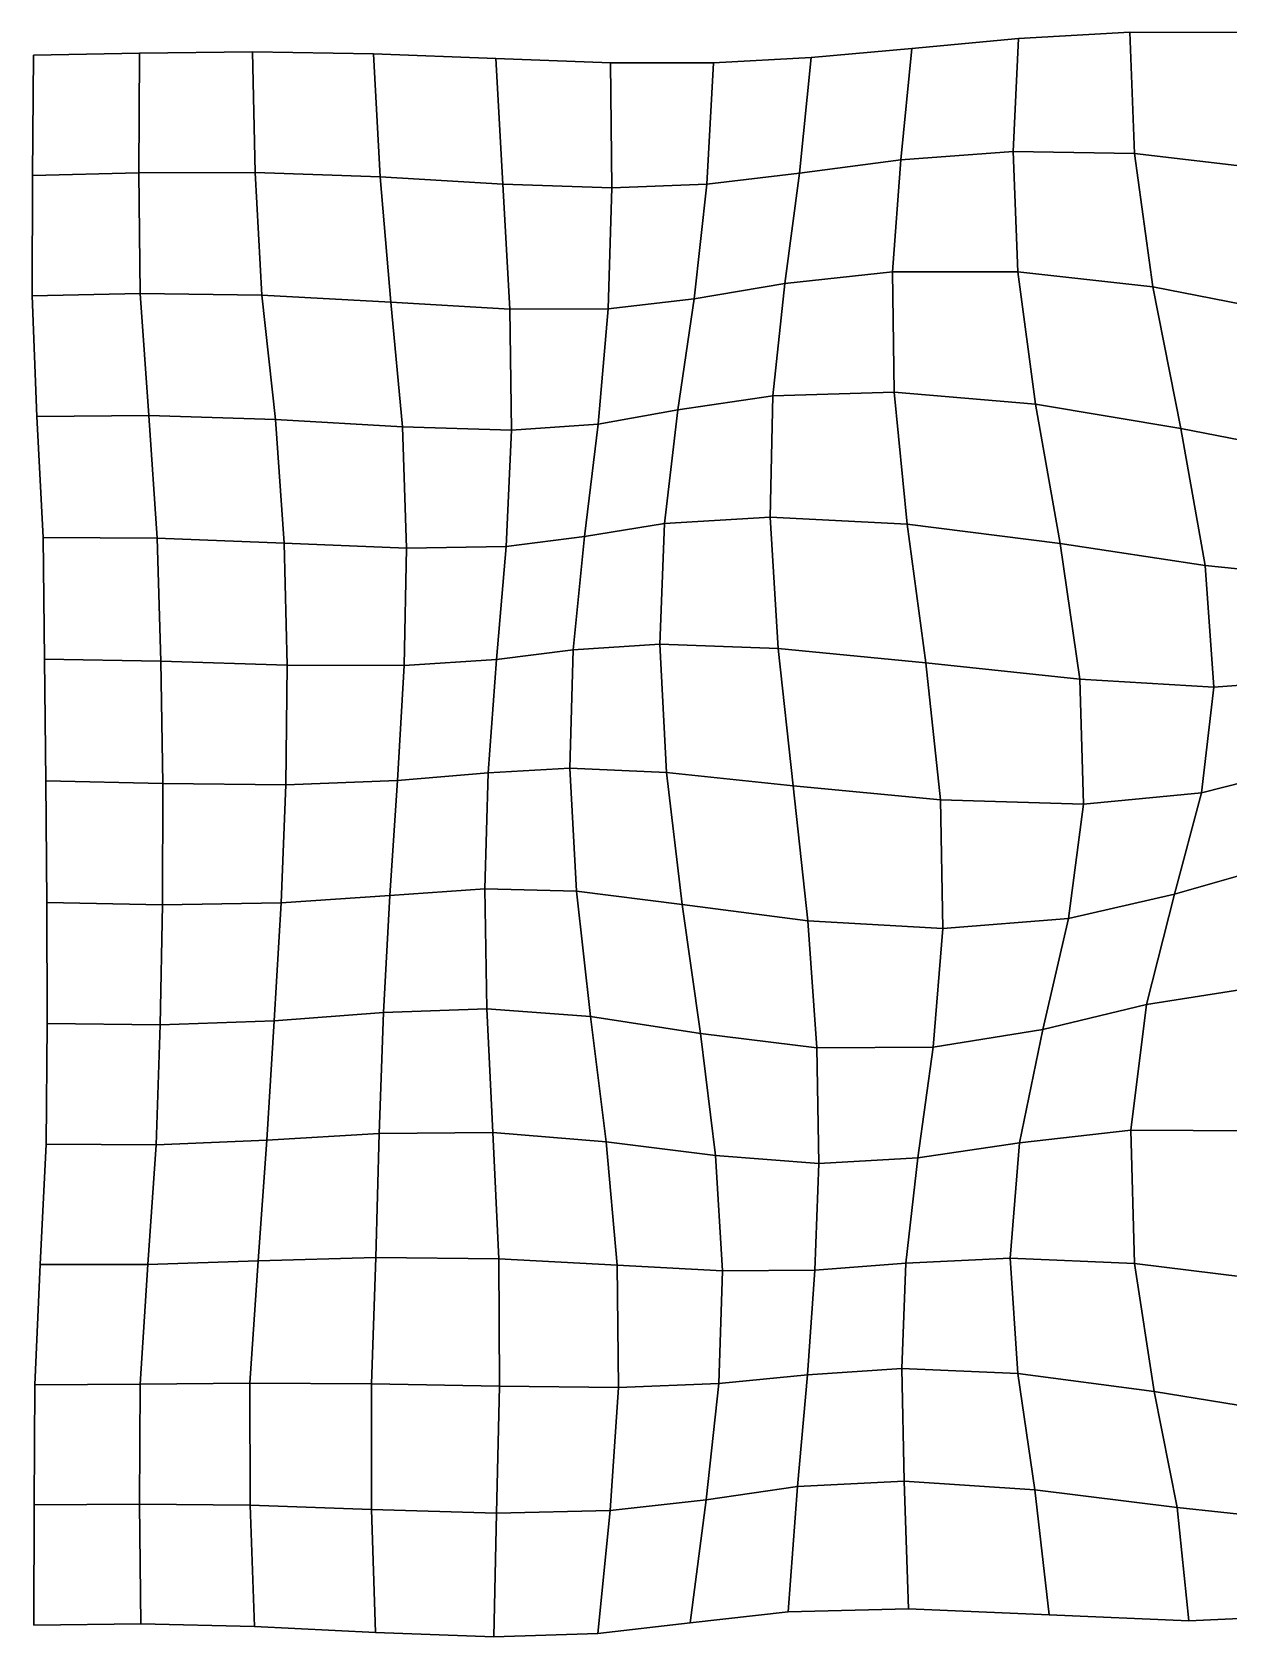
# Model space of a CAD drawing. Extents: x -161 to 226, y -128 to 123.
# Drawn here: x -160.8 to 25.9, y -127.7 to 122.5 of the extents above; entities that cross this region are included whole.
import ezdxf

# ---------------------------------------------------------------- set-up
doc = ezdxf.new("R2010")
doc.units = 0

msp = doc.modelspace()

# ---------------------------------------------------------------- linework, layer by layer
for points in [[(-25.314308, 102.573715, -0.965737), (-7.758467, 103.870285, -0.30735), (-6.947734, 121.483505, -0.697937), (-23.601206, 119.964668, -1.407061)], [(-25.314308, 102.573715, -0.965737), (-23.601206, 119.964668, -1.407061), (-6.947734, 121.483505, -0.697937), (-7.758467, 103.870285, -0.30735)], [(-7.758467, 103.870285, -0.30735), (11.129912, 103.556992, 0.113869), (10.43576, 122.500076, -0.056439), (-6.947734, 121.483505, -0.697937)], [(-7.758467, 103.870285, -0.30735), (-6.947734, 121.483505, -0.697937), (10.43576, 122.500076, -0.056439), (11.129912, 103.556992, 0.113869)], [(11.129912, 103.556992, 0.113869), (30.659983, 101.298538, 0.054351), (28.226265, 122.436394, 0.165864), (10.43576, 122.500076, -0.056439)], [(11.129912, 103.556992, 0.113869), (10.43576, 122.500076, -0.056439), (28.226265, 122.436394, 0.165864), (30.659983, 101.298538, 0.054351)], [(-160.685287, 100.135277, -1.300111), (-144.10495, 100.565514, -1.359563), (-143.998688, 119.204559, -1.307407), (-160.5336, 118.880806, -1.292686)], [(-160.685287, 100.135277, -1.300111), (-160.5336, 118.880806, -1.292686), (-143.998688, 119.204559, -1.307407), (-144.10495, 100.565514, -1.359563)], [(-144.10495, 100.565514, -1.359563), (-125.973305, 100.631165, -1.431514), (-126.408752, 119.43705, -1.346728), (-143.998688, 119.204559, -1.307407)], [(-144.10495, 100.565514, -1.359563), (-143.998688, 119.204559, -1.307407), (-126.408752, 119.43705, -1.346728), (-125.973305, 100.631165, -1.431514)], [(-125.973305, 100.631165, -1.431514), (-106.500771, 99.91497, -1.431885), (-107.543472, 119.130066, -1.365927), (-126.408752, 119.43705, -1.346728)], [(-125.973305, 100.631165, -1.431514), (-126.408752, 119.43705, -1.346728), (-107.543472, 119.130066, -1.365927), (-106.500771, 99.91497, -1.431885)], [(-106.500771, 99.91497, -1.431885), (-87.369904, 98.804634, -1.432757), (-88.458672, 118.36512, -1.431577), (-107.543472, 119.130066, -1.365927)], [(-106.500771, 99.91497, -1.431885), (-107.543472, 119.130066, -1.365927), (-88.458672, 118.36512, -1.431577), (-87.369904, 98.804634, -1.432757)], [(-87.369904, 98.804634, -1.432757), (-70.367226, 98.206787, -1.525152), (-70.553848, 117.69706, -1.618119), (-88.458672, 118.36512, -1.431577)], [(-87.369904, 98.804634, -1.432757), (-88.458672, 118.36512, -1.431577), (-70.553848, 117.69706, -1.618119), (-70.367226, 98.206787, -1.525152)], [(-70.367226, 98.206787, -1.525152), (-55.538879, 98.805367, -1.617018), (-54.511444, 117.692162, -1.831793), (-70.553848, 117.69706, -1.618119)], [(-70.367226, 98.206787, -1.525152), (-70.553848, 117.69706, -1.618119), (-54.511444, 117.692162, -1.831793), (-55.538879, 98.805367, -1.617018)], [(-55.538879, 98.805367, -1.617018), (-41.078831, 100.526932, -1.469342), (-39.298149, 118.532135, -1.821367), (-54.511444, 117.692162, -1.831793)], [(-55.538879, 98.805367, -1.617018), (-54.511444, 117.692162, -1.831793), (-39.298149, 118.532135, -1.821367), (-41.078831, 100.526932, -1.469342)], [(-41.078831, 100.526932, -1.469342), (-25.314308, 102.573715, -0.965737), (-23.601206, 119.964668, -1.407061), (-39.298149, 118.532135, -1.821367)], [(-41.078831, 100.526932, -1.469342), (-39.298149, 118.532135, -1.821367), (-23.601206, 119.964668, -1.407061), (-25.314308, 102.573715, -0.965737)], [(-26.585615, 85.14563, -0.878478), (-7.023752, 85.111259, -0.455346), (-7.758467, 103.870285, -0.30735), (-25.314308, 102.573715, -0.965737)], [(-26.585615, 85.14563, -0.878478), (-25.314308, 102.573715, -0.965737), (-7.758467, 103.870285, -0.30735), (-7.023752, 85.111259, -0.455346)], [(-7.023752, 85.111259, -0.455346), (14.009765, 82.76268, -0.288332), (11.129912, 103.556992, 0.113869), (-7.758467, 103.870285, -0.30735)], [(-7.023752, 85.111259, -0.455346), (-7.758467, 103.870285, -0.30735), (11.129912, 103.556992, 0.113869), (14.009765, 82.76268, -0.288332)], [(14.009765, 82.76268, -0.288332), (34.987026, 78.70369, -0.479485), (30.659983, 101.298538, 0.054351), (11.129912, 103.556992, 0.113869)], [(14.009765, 82.76268, -0.288332), (11.129912, 103.556992, 0.113869), (30.659983, 101.298538, 0.054351), (34.987026, 78.70369, -0.479485)], [(-160.764954, 81.383881, -1.314995), (-143.920486, 81.76619, -1.429406), (-144.10495, 100.565514, -1.359563), (-160.685287, 100.135277, -1.300111)], [(-160.764954, 81.383881, -1.314995), (-160.685287, 100.135277, -1.300111), (-144.10495, 100.565514, -1.359563), (-143.920486, 81.76619, -1.429406)], [(-143.920486, 81.76619, -1.429406), (-124.942017, 81.478516, -1.517658), (-125.973305, 100.631165, -1.431514), (-144.10495, 100.565514, -1.359563)], [(-143.920486, 81.76619, -1.429406), (-144.10495, 100.565514, -1.359563), (-125.973305, 100.631165, -1.431514), (-124.942017, 81.478516, -1.517658)], [(-124.942017, 81.478516, -1.517658), (-104.803314, 80.387245, -1.445769), (-106.500771, 99.91497, -1.431885), (-125.973305, 100.631165, -1.431514)], [(-124.942017, 81.478516, -1.517658), (-125.973305, 100.631165, -1.431514), (-106.500771, 99.91497, -1.431885), (-104.803314, 80.387245, -1.445769)], [(-57.532299, 80.901237, -1.335595), (-43.396328, 83.311447, -1.234838), (-41.078831, 100.526932, -1.469342), (-55.538879, 98.805367, -1.617018)], [(-57.532299, 80.901237, -1.335595), (-55.538879, 98.805367, -1.617018), (-41.078831, 100.526932, -1.469342), (-43.396328, 83.311447, -1.234838)], [(-43.396328, 83.311447, -1.234838), (-26.585615, 85.14563, -0.878478), (-25.314308, 102.573715, -0.965737), (-41.078831, 100.526932, -1.469342)], [(-43.396328, 83.311447, -1.234838), (-41.078831, 100.526932, -1.469342), (-25.314308, 102.573715, -0.965737), (-26.585615, 85.14563, -0.878478)], [(-104.803314, 80.387245, -1.445769), (-86.259109, 79.305878, -1.315318), (-87.369904, 98.804634, -1.432757), (-106.500771, 99.91497, -1.431885)], [(-104.803314, 80.387245, -1.445769), (-106.500771, 99.91497, -1.431885), (-87.369904, 98.804634, -1.432757), (-86.259109, 79.305878, -1.315318)], [(-86.259109, 79.305878, -1.315318), (-70.918442, 79.335541, -1.290284), (-70.367226, 98.206787, -1.525152), (-87.369904, 98.804634, -1.432757)], [(-86.259109, 79.305878, -1.315318), (-87.369904, 98.804634, -1.432757), (-70.367226, 98.206787, -1.525152), (-70.918442, 79.335541, -1.290284)], [(-70.918442, 79.335541, -1.290284), (-57.532299, 80.901237, -1.335595), (-55.538879, 98.805367, -1.617018), (-70.367226, 98.206787, -1.525152)], [(-70.918442, 79.335541, -1.290284), (-70.367226, 98.206787, -1.525152), (-55.538879, 98.805367, -1.617018), (-57.532299, 80.901237, -1.335595)], [(-45.26387, 65.790459, -1.268538), (-26.33997, 66.362785, -1.250539), (-26.585615, 85.14563, -0.878478), (-43.396328, 83.311447, -1.234838)], [(-45.26387, 65.790459, -1.268538), (-43.396328, 83.311447, -1.234838), (-26.585615, 85.14563, -0.878478), (-26.33997, 66.362785, -1.250539)], [(-26.33997, 66.362785, -1.250539), (-4.27744, 64.488831, -1.086093), (-7.023752, 85.111259, -0.455346), (-26.585615, 85.14563, -0.878478)], [(-26.33997, 66.362785, -1.250539), (-26.585615, 85.14563, -0.878478), (-7.023752, 85.111259, -0.455346), (-4.27744, 64.488831, -1.086093)], [(-4.27744, 64.488831, -1.086093), (18.355474, 60.710381, -0.965712), (14.009765, 82.76268, -0.288332), (-7.023752, 85.111259, -0.455346)], [(-4.27744, 64.488831, -1.086093), (-7.023752, 85.111259, -0.455346), (14.009765, 82.76268, -0.288332), (18.355474, 60.710381, -0.965712)], [(-60.068005, 63.585121, -1.09989), (-45.26387, 65.790459, -1.268538), (-43.396328, 83.311447, -1.234838), (-57.532299, 80.901237, -1.335595)], [(-60.068005, 63.585121, -1.09989), (-57.532299, 80.901237, -1.335595), (-43.396328, 83.311447, -1.234838), (-45.26387, 65.790459, -1.268538)], [(18.355474, 60.710381, -0.965712), (39.210003, 56.651306, -0.910897), (34.987026, 78.70369, -0.479485), (14.009765, 82.76268, -0.288332)], [(18.355474, 60.710381, -0.965712), (14.009765, 82.76268, -0.288332), (34.987026, 78.70369, -0.479485), (39.210003, 56.651306, -0.910897)], [(-160.014221, 62.573402, -1.336362), (-142.543167, 62.745701, -1.511715), (-143.920486, 81.76619, -1.429406), (-160.764954, 81.383881, -1.314995)], [(-160.014221, 62.573402, -1.336362), (-160.764954, 81.383881, -1.314995), (-143.920486, 81.76619, -1.429406), (-142.543167, 62.745701, -1.511715)], [(-142.543167, 62.745701, -1.511715), (-122.820435, 62.110718, -1.593989), (-124.942017, 81.478516, -1.517658), (-143.920486, 81.76619, -1.429406)], [(-142.543167, 62.745701, -1.511715), (-143.920486, 81.76619, -1.429406), (-124.942017, 81.478516, -1.517658), (-122.820435, 62.110718, -1.593989)], [(-122.820435, 62.110718, -1.593989), (-102.981857, 60.974331, -1.394542), (-104.803314, 80.387245, -1.445769), (-124.942017, 81.478516, -1.517658)], [(-122.820435, 62.110718, -1.593989), (-124.942017, 81.478516, -1.517658), (-104.803314, 80.387245, -1.445769), (-102.981857, 60.974331, -1.394542)], [(-102.981857, 60.974331, -1.394542), (-85.983345, 60.422752, -1.082769), (-86.259109, 79.305878, -1.315318), (-104.803314, 80.387245, -1.445769)], [(-102.981857, 60.974331, -1.394542), (-104.803314, 80.387245, -1.445769), (-86.259109, 79.305878, -1.315318), (-85.983345, 60.422752, -1.082769)], [(-72.488869, 61.355484, -0.962697), (-60.068005, 63.585121, -1.09989), (-57.532299, 80.901237, -1.335595), (-70.918442, 79.335541, -1.290284)], [(-72.488869, 61.355484, -0.962697), (-70.918442, 79.335541, -1.290284), (-57.532299, 80.901237, -1.335595), (-60.068005, 63.585121, -1.09989)], [(-85.983345, 60.422752, -1.082769), (-72.488869, 61.355484, -0.962697), (-70.918442, 79.335541, -1.290284), (-86.259109, 79.305878, -1.315318)], [(-85.983345, 60.422752, -1.082769), (-86.259109, 79.305878, -1.315318), (-70.918442, 79.335541, -1.290284), (-72.488869, 61.355484, -0.962697)], [(-62.162651, 45.901218, -0.960128), (-45.689964, 46.895443, -1.591203), (-45.26387, 65.790459, -1.268538), (-60.068005, 63.585121, -1.09989)], [(-62.162651, 45.901218, -0.960128), (-60.068005, 63.585121, -1.09989), (-45.26387, 65.790459, -1.268538), (-45.689964, 46.895443, -1.591203)], [(-45.689964, 46.895443, -1.591203), (-24.301249, 45.786774, -2.024456), (-26.33997, 66.362785, -1.250539), (-45.26387, 65.790459, -1.268538)], [(-45.689964, 46.895443, -1.591203), (-45.26387, 65.790459, -1.268538), (-26.33997, 66.362785, -1.250539), (-24.301249, 45.786774, -2.024456)], [(-24.301249, 45.786774, -2.024456), (-0.433911, 42.778049, -2.025426), (-4.27744, 64.488831, -1.086093), (-26.33997, 66.362785, -1.250539)], [(-24.301249, 45.786774, -2.024456), (-26.33997, 66.362785, -1.250539), (-4.27744, 64.488831, -1.086093), (-0.433911, 42.778049, -2.025426)], [(-159.057281, 43.683701, -1.361319), (-141.256226, 43.575363, -1.600466), (-142.543167, 62.745701, -1.511715), (-160.014221, 62.573402, -1.336362)], [(-159.057281, 43.683701, -1.361319), (-160.014221, 62.573402, -1.336362), (-142.543167, 62.745701, -1.511715), (-141.256226, 43.575363, -1.600466)], [(-141.256226, 43.575363, -1.600466), (-121.455109, 42.806702, -1.658244), (-122.820435, 62.110718, -1.593989), (-142.543167, 62.745701, -1.511715)], [(-141.256226, 43.575363, -1.600466), (-142.543167, 62.745701, -1.511715), (-122.820435, 62.110718, -1.593989), (-121.455109, 42.806702, -1.658244)], [(-74.631401, 43.875168, -0.588072), (-62.162651, 45.901218, -0.960128), (-60.068005, 63.585121, -1.09989), (-72.488869, 61.355484, -0.962697)], [(-74.631401, 43.875168, -0.588072), (-72.488869, 61.355484, -0.962697), (-60.068005, 63.585121, -1.09989), (-62.162651, 45.901218, -0.960128)], [(-0.433911, 42.778049, -2.025426), (22.186365, 39.344353, -1.630153), (18.355474, 60.710381, -0.965712), (-4.27744, 64.488831, -1.086093)], [(-0.433911, 42.778049, -2.025426), (-4.27744, 64.488831, -1.086093), (18.355474, 60.710381, -0.965712), (22.186365, 39.344353, -1.630153)], [(-121.455109, 42.806702, -1.658244), (-102.374039, 42.058701, -1.288394), (-102.981857, 60.974331, -1.394542), (-122.820435, 62.110718, -1.593989)], [(-121.455109, 42.806702, -1.658244), (-122.820435, 62.110718, -1.593989), (-102.981857, 60.974331, -1.394542), (-102.374039, 42.058701, -1.288394)], [(-102.374039, 42.058701, -1.288394), (-86.86042, 42.313812, -0.763365), (-85.983345, 60.422752, -1.082769), (-102.981857, 60.974331, -1.394542)], [(-102.374039, 42.058701, -1.288394), (-102.981857, 60.974331, -1.394542), (-85.983345, 60.422752, -1.082769), (-86.86042, 42.313812, -0.763365)], [(-86.86042, 42.313812, -0.763365), (-74.631401, 43.875168, -0.588072), (-72.488869, 61.355484, -0.962697), (-85.983345, 60.422752, -1.082769)], [(-86.86042, 42.313812, -0.763365), (-85.983345, 60.422752, -1.082769), (-72.488869, 61.355484, -0.962697), (-74.631401, 43.875168, -0.588072)], [(22.186365, 39.344353, -1.630153), (41.04895, 37.395824, -0.902263), (39.210003, 56.651306, -0.910897), (18.355474, 60.710381, -0.965712)], [(22.186365, 39.344353, -1.630153), (18.355474, 60.710381, -0.965712), (39.210003, 56.651306, -0.910897), (41.04895, 37.395824, -0.902263)], [(-76.387703, 26.183409, -0.183356), (-62.863041, 27.078632, -0.87423), (-62.162651, 45.901218, -0.960128), (-74.631401, 43.875168, -0.588072)], [(-76.387703, 26.183409, -0.183356), (-74.631401, 43.875168, -0.588072), (-62.162651, 45.901218, -0.960128), (-62.863041, 27.078632, -0.87423)], [(-62.863041, 27.078632, -0.87423), (-44.419422, 26.393545, -2.095214), (-45.689964, 46.895443, -1.591203), (-62.162651, 45.901218, -0.960128)], [(-62.863041, 27.078632, -0.87423), (-62.162651, 45.901218, -0.960128), (-45.689964, 46.895443, -1.591203), (-44.419422, 26.393545, -2.095214)], [(-44.419422, 26.393545, -2.095214), (-21.378668, 24.172173, -3.057237), (-24.301249, 45.786774, -2.024456), (-45.689964, 46.895443, -1.591203)], [(-44.419422, 26.393545, -2.095214), (-45.689964, 46.895443, -1.591203), (-24.301249, 45.786774, -2.024456), (-21.378668, 24.172173, -3.057237)], [(-21.378668, 24.172173, -3.057237), (2.618308, 21.614292, -3.15652), (-0.433911, 42.778049, -2.025426), (-24.301249, 45.786774, -2.024456)], [(-21.378668, 24.172173, -3.057237), (-24.301249, 45.786774, -2.024456), (-0.433911, 42.778049, -2.025426), (2.618308, 21.614292, -3.15652)], [(-158.809418, 24.733206, -1.386289), (-140.680389, 24.397644, -1.691222), (-141.256226, 43.575363, -1.600466), (-159.057281, 43.683701, -1.361319)], [(-158.809418, 24.733206, -1.386289), (-159.057281, 43.683701, -1.361319), (-141.256226, 43.575363, -1.600466), (-140.680389, 24.397644, -1.691222)], [(-140.680389, 24.397644, -1.691222), (-120.984909, 23.802032, -1.721216), (-121.455109, 42.806702, -1.658244), (-141.256226, 43.575363, -1.600466)], [(-140.680389, 24.397644, -1.691222), (-141.256226, 43.575363, -1.600466), (-121.455109, 42.806702, -1.658244), (-120.984909, 23.802032, -1.721216)], [(-120.984909, 23.802032, -1.721216), (-102.762924, 23.740608, -1.161675), (-102.374039, 42.058701, -1.288394), (-121.455109, 42.806702, -1.658244)], [(-120.984909, 23.802032, -1.721216), (-121.455109, 42.806702, -1.658244), (-102.374039, 42.058701, -1.288394), (-102.762924, 23.740608, -1.161675)], [(-88.322998, 24.685038, -0.400104), (-76.387703, 26.183409, -0.183356), (-74.631401, 43.875168, -0.588072), (-86.86042, 42.313812, -0.763365)], [(-88.322998, 24.685038, -0.400104), (-86.86042, 42.313812, -0.763365), (-74.631401, 43.875168, -0.588072), (-76.387703, 26.183409, -0.183356)], [(2.618308, 21.614292, -3.15652), (23.507675, 20.385052, -2.266618), (22.186365, 39.344353, -1.630153), (-0.433911, 42.778049, -2.025426)], [(2.618308, 21.614292, -3.15652), (-0.433911, 42.778049, -2.025426), (22.186365, 39.344353, -1.630153), (23.507675, 20.385052, -2.266618)], [(-102.762924, 23.740608, -1.161675), (-88.322998, 24.685038, -0.400104), (-86.86042, 42.313812, -0.763365), (-102.374039, 42.058701, -1.288394)], [(-102.762924, 23.740608, -1.161675), (-102.374039, 42.058701, -1.288394), (-86.86042, 42.313812, -0.763365), (-88.322998, 24.685038, -0.400104)], [(23.507675, 20.385052, -2.266618), (39.566292, 21.567484, -0.594221), (41.04895, 37.395824, -0.902263), (22.186365, 39.344353, -1.630153)], [(23.507675, 20.385052, -2.266618), (22.186365, 39.344353, -1.630153), (41.04895, 37.395824, -0.902263), (39.566292, 21.567484, -0.594221)], [(-89.625664, 7.02825, -0.050041), (-76.905396, 7.759753, 0.261573), (-76.387703, 26.183409, -0.183356), (-88.322998, 24.685038, -0.400104)], [(-89.625664, 7.02825, -0.050041), (-88.322998, 24.685038, -0.400104), (-76.387703, 26.183409, -0.183356), (-76.905396, 7.759753, 0.261573)], [(-76.905396, 7.759753, 0.261573), (-61.813553, 7.060116, -0.712791), (-62.863041, 27.078632, -0.87423), (-76.387703, 26.183409, -0.183356)], [(-76.905396, 7.759753, 0.261573), (-76.387703, 26.183409, -0.183356), (-62.863041, 27.078632, -0.87423), (-61.813553, 7.060116, -0.712791)], [(-61.813553, 7.060116, -0.712791), (-42.091721, 5.00461, -2.555906), (-44.419422, 26.393545, -2.095214), (-62.863041, 27.078632, -0.87423)], [(-61.813553, 7.060116, -0.712791), (-62.863041, 27.078632, -0.87423), (-44.419422, 26.393545, -2.095214), (-42.091721, 5.00461, -2.555906)], [(-42.091721, 5.00461, -2.555906), (-19.126987, 2.828479, -4.148219), (-21.378668, 24.172173, -3.057237), (-44.419422, 26.393545, -2.095214)], [(-42.091721, 5.00461, -2.555906), (-44.419422, 26.393545, -2.095214), (-21.378668, 24.172173, -3.057237), (-19.126987, 2.828479, -4.148219)], [(-158.630295, 5.764753, -1.40601), (-140.38414, 5.339176, -1.778888), (-140.680389, 24.397644, -1.691222), (-158.809418, 24.733206, -1.386289)], [(-158.630295, 5.764753, -1.40601), (-158.809418, 24.733206, -1.386289), (-140.680389, 24.397644, -1.691222), (-140.38414, 5.339176, -1.778888)], [(-140.38414, 5.339176, -1.778888), (-121.174538, 5.158819, -1.803237), (-120.984909, 23.802032, -1.721216), (-140.680389, 24.397644, -1.691222)], [(-140.38414, 5.339176, -1.778888), (-140.680389, 24.397644, -1.691222), (-120.984909, 23.802032, -1.721216), (-121.174538, 5.158819, -1.803237)], [(-121.174538, 5.158819, -1.803237), (-103.762924, 5.811033, -1.070001), (-102.762924, 23.740608, -1.161675), (-120.984909, 23.802032, -1.721216)], [(-121.174538, 5.158819, -1.803237), (-120.984909, 23.802032, -1.721216), (-102.762924, 23.740608, -1.161675), (-103.762924, 5.811033, -1.070001)], [(-103.762924, 5.811033, -1.070001), (-89.625664, 7.02825, -0.050041), (-88.322998, 24.685038, -0.400104), (-102.762924, 23.740608, -1.161675)], [(-103.762924, 5.811033, -1.070001), (-102.762924, 23.740608, -1.161675), (-88.322998, 24.685038, -0.400104), (-89.625664, 7.02825, -0.050041)], [(-19.126987, 2.828479, -4.148219), (3.185679, 2.152212, -4.469857), (2.618308, 21.614292, -3.15652), (-21.378668, 24.172173, -3.057237)], [(-19.126987, 2.828479, -4.148219), (-21.378668, 24.172173, -3.057237), (2.618308, 21.614292, -3.15652), (3.185679, 2.152212, -4.469857)], [(3.185679, 2.152212, -4.469857), (21.58445, 3.870263, -3.182042), (23.507675, 20.385052, -2.266618), (2.618308, 21.614292, -3.15652)], [(3.185679, 2.152212, -4.469857), (2.618308, 21.614292, -3.15652), (23.507675, 20.385052, -2.266618), (21.58445, 3.870263, -3.182042)], [(21.58445, 3.870263, -3.182042), (35.741158, 7.490317, -0.623869), (39.566292, 21.567484, -0.594221), (23.507675, 20.385052, -2.266618)], [(21.58445, 3.870263, -3.182042), (23.507675, 20.385052, -2.266618), (39.566292, 21.567484, -0.594221), (35.741158, 7.490317, -0.623869)], [(-90.189743, -11.075672, 0.206636), (-75.885094, -11.428856, 0.749489), (-76.905396, 7.759753, 0.261573), (-89.625664, 7.02825, -0.050041)], [(-90.189743, -11.075672, 0.206636), (-89.625664, 7.02825, -0.050041), (-76.905396, 7.759753, 0.261573), (-75.885094, -11.428856, 0.749489)], [(-75.885094, -11.428856, 0.749489), (-59.412807, -13.493401, -0.309964), (-61.813553, 7.060116, -0.712791), (-76.905396, 7.759753, 0.261573)], [(-75.885094, -11.428856, 0.749489), (-76.905396, 7.759753, 0.261573), (-61.813553, 7.060116, -0.712791), (-59.412807, -13.493401, -0.309964)], [(-158.489044, -13.177382, -1.413756), (-140.430267, -13.549187, -1.855365), (-140.38414, 5.339176, -1.778888), (-158.630295, 5.764753, -1.40601)], [(-158.489044, -13.177382, -1.413756), (-158.630295, 5.764753, -1.40601), (-140.38414, 5.339176, -1.778888), (-140.430267, -13.549187, -1.855365)], [(-140.430267, -13.549187, -1.855365), (-121.934387, -13.248378, -1.927119), (-121.174538, 5.158819, -1.803237), (-140.38414, 5.339176, -1.778888)], [(-140.430267, -13.549187, -1.855365), (-140.38414, 5.339176, -1.778888), (-121.174538, 5.158819, -1.803237), (-121.934387, -13.248378, -1.927119)], [(-121.934387, -13.248378, -1.927119), (-104.964111, -12.108156, -1.08443), (-103.762924, 5.811033, -1.070001), (-121.174538, 5.158819, -1.803237)], [(-121.934387, -13.248378, -1.927119), (-121.174538, 5.158819, -1.803237), (-103.762924, 5.811033, -1.070001), (-104.964111, -12.108156, -1.08443)], [(-104.964111, -12.108156, -1.08443), (-90.189743, -11.075672, 0.206636), (-89.625664, 7.02825, -0.050041), (-103.762924, 5.811033, -1.070001)], [(-104.964111, -12.108156, -1.08443), (-103.762924, 5.811033, -1.070001), (-89.625664, 7.02825, -0.050041), (-90.189743, -11.075672, 0.206636)], [(-59.412807, -13.493401, -0.309964), (-39.791126, -16.085342, -2.662113), (-42.091721, 5.00461, -2.555906), (-61.813553, 7.060116, -0.712791)], [(-59.412807, -13.493401, -0.309964), (-61.813553, 7.060116, -0.712791), (-42.091721, 5.00461, -2.555906), (-39.791126, -16.085342, -2.662113)], [(-39.791126, -16.085342, -2.662113), (-18.727657, -17.248865, -4.992266), (-19.126987, 2.828479, -4.148219), (-42.091721, 5.00461, -2.555906)], [(-39.791126, -16.085342, -2.662113), (-42.091721, 5.00461, -2.555906), (-19.126987, 2.828479, -4.148219), (-18.727657, -17.248865, -4.992266)], [(17.394295, -11.909961, -4.723533), (31.746834, -7.77581, -1.793974), (35.741158, 7.490317, -0.623869), (21.58445, 3.870263, -3.182042)], [(17.394295, -11.909961, -4.723533), (21.58445, 3.870263, -3.182042), (35.741158, 7.490317, -0.623869), (31.746834, -7.77581, -1.793974)], [(-18.727657, -17.248865, -4.992266), (0.869033, -15.713863, -5.894454), (3.185679, 2.152212, -4.469857), (-19.126987, 2.828479, -4.148219)], [(-18.727657, -17.248865, -4.992266), (-19.126987, 2.828479, -4.148219), (3.185679, 2.152212, -4.469857), (0.869033, -15.713863, -5.894454)], [(0.869033, -15.713863, -5.894454), (17.394295, -11.909961, -4.723533), (21.58445, 3.870263, -3.182042), (3.185679, 2.152212, -4.469857)], [(0.869033, -15.713863, -5.894454), (3.185679, 2.152212, -4.469857), (21.58445, 3.870263, -3.182042), (17.394295, -11.909961, -4.723533)], [(13.030821, -29.122341, -6.828859), (29.570225, -26.52841, -4.453536), (31.746834, -7.77581, -1.793974), (17.394295, -11.909961, -4.723533)], [(13.030821, -29.122341, -6.828859), (17.394295, -11.909961, -4.723533), (31.746834, -7.77581, -1.793974), (29.570225, -26.52841, -4.453536)], [(-123.021523, -31.645849, -2.102974), (-105.985985, -30.375835, -1.273973), (-104.964111, -12.108156, -1.08443), (-121.934387, -13.248378, -1.927119)], [(-123.021523, -31.645849, -2.102974), (-121.934387, -13.248378, -1.927119), (-104.964111, -12.108156, -1.08443), (-105.985985, -30.375835, -1.273973)], [(-105.985985, -30.375835, -1.273973), (-89.845184, -29.794094, 0.259973), (-90.189743, -11.075672, 0.206636), (-104.964111, -12.108156, -1.08443)], [(-105.985985, -30.375835, -1.273973), (-104.964111, -12.108156, -1.08443), (-90.189743, -11.075672, 0.206636), (-89.845184, -29.794094, 0.259973)], [(-89.845184, -29.794094, 0.259973), (-73.705574, -31.001091, 1.219189), (-75.885094, -11.428856, 0.749489), (-90.189743, -11.075672, 0.206636)], [(-89.845184, -29.794094, 0.259973), (-90.189743, -11.075672, 0.206636), (-75.885094, -11.428856, 0.749489), (-73.705574, -31.001091, 1.219189)], [(-73.705574, -31.001091, 1.219189), (-56.548702, -33.629082, 0.436275), (-59.412807, -13.493401, -0.309964), (-75.885094, -11.428856, 0.749489)], [(-73.705574, -31.001091, 1.219189), (-75.885094, -11.428856, 0.749489), (-59.412807, -13.493401, -0.309964), (-56.548702, -33.629082, 0.436275)], [(-3.157146, -33.015888, -7.073332), (13.030821, -29.122341, -6.828859), (17.394295, -11.909961, -4.723533), (0.869033, -15.713863, -5.894454)], [(-3.157146, -33.015888, -7.073332), (0.869033, -15.713863, -5.894454), (17.394295, -11.909961, -4.723533), (13.030821, -29.122341, -6.828859)], [(-158.426437, -32.064579, -1.402287), (-140.79538, -32.296947, -1.905428), (-140.430267, -13.549187, -1.855365), (-158.489044, -13.177382, -1.413756)], [(-158.426437, -32.064579, -1.402287), (-158.489044, -13.177382, -1.413756), (-140.430267, -13.549187, -1.855365), (-140.79538, -32.296947, -1.905428)], [(-140.79538, -32.296947, -1.905428), (-123.021523, -31.645849, -2.102974), (-121.934387, -13.248378, -1.927119), (-140.430267, -13.549187, -1.855365)], [(-140.79538, -32.296947, -1.905428), (-140.430267, -13.549187, -1.855365), (-121.934387, -13.248378, -1.927119), (-123.021523, -31.645849, -2.102974)], [(-56.548702, -33.629082, 0.436275), (-38.37085, -35.854019, -2.101425), (-39.791126, -16.085342, -2.662113), (-59.412807, -13.493401, -0.309964)], [(-56.548702, -33.629082, 0.436275), (-59.412807, -13.493401, -0.309964), (-39.791126, -16.085342, -2.662113), (-38.37085, -35.854019, -2.101425)], [(-38.37085, -35.854019, -2.101425), (-20.237711, -35.778671, -5.153634), (-18.727657, -17.248865, -4.992266), (-39.791126, -16.085342, -2.662113)], [(-38.37085, -35.854019, -2.101425), (-39.791126, -16.085342, -2.662113), (-18.727657, -17.248865, -4.992266), (-20.237711, -35.778671, -5.153634)], [(-20.237711, -35.778671, -5.153634), (-3.157146, -33.015888, -7.073332), (0.869033, -15.713863, -5.894454), (-18.727657, -17.248865, -4.992266)], [(-20.237711, -35.778671, -5.153634), (-18.727657, -17.248865, -4.992266), (0.869033, -15.713863, -5.894454), (-3.157146, -33.015888, -7.073332)], [(10.594591, -48.686028, -8.692824), (30.02803, -48.816696, -7.878134), (29.570225, -26.52841, -4.453536), (13.030821, -29.122341, -6.828859)], [(10.594591, -48.686028, -8.692824), (13.030821, -29.122341, -6.828859), (29.570225, -26.52841, -4.453536), (30.02803, -48.816696, -7.878134)], [(-106.64344, -49.194984, -1.672935), (-88.897408, -49.072083, -0.013847), (-89.845184, -29.794094, 0.259973), (-105.985985, -30.375835, -1.273973)], [(-106.64344, -49.194984, -1.672935), (-105.985985, -30.375835, -1.273973), (-89.845184, -29.794094, 0.259973), (-88.897408, -49.072083, -0.013847)], [(-88.897408, -49.072083, -0.013847), (-71.246864, -50.498051, 1.499958), (-73.705574, -31.001091, 1.219189), (-89.845184, -29.794094, 0.259973)], [(-88.897408, -49.072083, -0.013847), (-89.845184, -29.794094, 0.259973), (-73.705574, -31.001091, 1.219189), (-71.246864, -50.498051, 1.499958)], [(-6.797972, -50.652088, -7.30382), (10.594591, -48.686028, -8.692824), (13.030821, -29.122341, -6.828859), (-3.157146, -33.015888, -7.073332)], [(-6.797972, -50.652088, -7.30382), (-3.157146, -33.015888, -7.073332), (13.030821, -29.122341, -6.828859), (10.594591, -48.686028, -8.692824)], [(-158.561661, -50.888763, -1.36562), (-141.407944, -50.973885, -1.903933), (-140.79538, -32.296947, -1.905428), (-158.426437, -32.064579, -1.402287)], [(-158.561661, -50.888763, -1.36562), (-158.426437, -32.064579, -1.402287), (-140.79538, -32.296947, -1.905428), (-141.407944, -50.973885, -1.903933)], [(-141.407944, -50.973885, -1.903933), (-124.160469, -50.235767, -2.308938), (-123.021523, -31.645849, -2.102974), (-140.79538, -32.296947, -1.905428)], [(-141.407944, -50.973885, -1.903933), (-140.79538, -32.296947, -1.905428), (-123.021523, -31.645849, -2.102974), (-124.160469, -50.235767, -2.308938)], [(-124.160469, -50.235767, -2.308938), (-106.64344, -49.194984, -1.672935), (-105.985985, -30.375835, -1.273973), (-123.021523, -31.645849, -2.102974)], [(-124.160469, -50.235767, -2.308938), (-123.021523, -31.645849, -2.102974), (-105.985985, -30.375835, -1.273973), (-106.64344, -49.194984, -1.672935)], [(-71.246864, -50.498051, 1.499958), (-54.195465, -52.667641, 1.434628), (-56.548702, -33.629082, 0.436275), (-73.705574, -31.001091, 1.219189)], [(-71.246864, -50.498051, 1.499958), (-73.705574, -31.001091, 1.219189), (-56.548702, -33.629082, 0.436275), (-54.195465, -52.667641, 1.434628)], [(-54.195465, -52.667641, 1.434628), (-38.078075, -53.875427, -0.73697), (-38.37085, -35.854019, -2.101425), (-56.548702, -33.629082, 0.436275)], [(-54.195465, -52.667641, 1.434628), (-56.548702, -33.629082, 0.436275), (-38.37085, -35.854019, -2.101425), (-38.078075, -53.875427, -0.73697)], [(-22.616457, -53.013428, -4.188446), (-6.797972, -50.652088, -7.30382), (-3.157146, -33.015888, -7.073332), (-20.237711, -35.778671, -5.153634)], [(-22.616457, -53.013428, -4.188446), (-20.237711, -35.778671, -5.153634), (-3.157146, -33.015888, -7.073332), (-6.797972, -50.652088, -7.30382)], [(-38.078075, -53.875427, -0.73697), (-22.616457, -53.013428, -4.188446), (-20.237711, -35.778671, -5.153634), (-38.37085, -35.854019, -2.101425)], [(-38.078075, -53.875427, -0.73697), (-38.37085, -35.854019, -2.101425), (-20.237711, -35.778671, -5.153634), (-22.616457, -53.013428, -4.188446)], [(-125.507057, -69.095146, -2.477759), (-107.150948, -68.554619, -2.237887), (-106.64344, -49.194984, -1.672935), (-124.160469, -50.235767, -2.308938)], [(-125.507057, -69.095146, -2.477759), (-124.160469, -50.235767, -2.308938), (-106.64344, -49.194984, -1.672935), (-107.150948, -68.554619, -2.237887)], [(-107.150948, -68.554619, -2.237887), (-88.006622, -68.750809, -0.694513), (-88.897408, -49.072083, -0.013847), (-106.64344, -49.194984, -1.672935)], [(-107.150948, -68.554619, -2.237887), (-106.64344, -49.194984, -1.672935), (-88.897408, -49.072083, -0.013847), (-88.006622, -68.750809, -0.694513)], [(-88.006622, -68.750809, -0.694513), (-69.532494, -69.721107, 1.333899), (-71.246864, -50.498051, 1.499958), (-88.897408, -49.072083, -0.013847)], [(-88.006622, -68.750809, -0.694513), (-88.897408, -49.072083, -0.013847), (-71.246864, -50.498051, 1.499958), (-69.532494, -69.721107, 1.333899)], [(-8.248695, -68.66423, -5.88226), (11.154471, -69.495712, -8.996294), (10.594591, -48.686028, -8.692824), (-6.797972, -50.652088, -7.30382)], [(-8.248695, -68.66423, -5.88226), (-6.797972, -50.652088, -7.30382), (10.594591, -48.686028, -8.692824), (11.154471, -69.495712, -8.996294)], [(11.154471, -69.495712, -8.996294), (32.628242, -72.136536, -10.285529), (30.02803, -48.816696, -7.878134), (10.594591, -48.686028, -8.692824)], [(11.154471, -69.495712, -8.996294), (10.594591, -48.686028, -8.692824), (30.02803, -48.816696, -7.878134), (32.628242, -72.136536, -10.285529)], [(-159.524796, -69.658249, -1.301896), (-142.712296, -69.638512, -1.819145), (-141.407944, -50.973885, -1.903933), (-158.561661, -50.888763, -1.36562)], [(-159.524796, -69.658249, -1.301896), (-158.561661, -50.888763, -1.36562), (-141.407944, -50.973885, -1.903933), (-142.712296, -69.638512, -1.819145)], [(-142.712296, -69.638512, -1.819145), (-125.507057, -69.095146, -2.477759), (-124.160469, -50.235767, -2.308938), (-141.407944, -50.973885, -1.903933)], [(-142.712296, -69.638512, -1.819145), (-141.407944, -50.973885, -1.903933), (-124.160469, -50.235767, -2.308938), (-125.507057, -69.095146, -2.477759)], [(-69.532494, -69.721107, 1.333899), (-53.109074, -70.6119, 2.321557), (-54.195465, -52.667641, 1.434628), (-71.246864, -50.498051, 1.499958)], [(-69.532494, -69.721107, 1.333899), (-71.246864, -50.498051, 1.499958), (-54.195465, -52.667641, 1.434628), (-53.109074, -70.6119, 2.321557)], [(-24.497366, -69.450951, -1.974294), (-8.248695, -68.66423, -5.88226), (-6.797972, -50.652088, -7.30382), (-22.616457, -53.013428, -4.188446)], [(-24.497366, -69.450951, -1.974294), (-22.616457, -53.013428, -4.188446), (-6.797972, -50.652088, -7.30382), (-8.248695, -68.66423, -5.88226)], [(-53.109074, -70.6119, 2.321557), (-38.683804, -70.50219, 1.174766), (-38.078075, -53.875427, -0.73697), (-54.195465, -52.667641, 1.434628)], [(-53.109074, -70.6119, 2.321557), (-54.195465, -52.667641, 1.434628), (-38.078075, -53.875427, -0.73697), (-38.683804, -70.50219, 1.174766)], [(-38.683804, -70.50219, 1.174766), (-24.497366, -69.450951, -1.974294), (-22.616457, -53.013428, -4.188446), (-38.078075, -53.875427, -0.73697)], [(-38.683804, -70.50219, 1.174766), (-38.078075, -53.875427, -0.73697), (-22.616457, -53.013428, -4.188446), (-24.497366, -69.450951, -1.974294)], [(-160.318146, -88.392372, -1.217774), (-143.917831, -88.310066, -1.626606), (-142.712296, -69.638512, -1.819145), (-159.524796, -69.658249, -1.301896)], [(-160.318146, -88.392372, -1.217774), (-159.524796, -69.658249, -1.301896), (-142.712296, -69.638512, -1.819145), (-143.917831, -88.310066, -1.626606)], [(-143.917831, -88.310066, -1.626606), (-126.825226, -88.140854, -2.5044), (-125.507057, -69.095146, -2.477759), (-142.712296, -69.638512, -1.819145)], [(-143.917831, -88.310066, -1.626606), (-142.712296, -69.638512, -1.819145), (-125.507057, -69.095146, -2.477759), (-126.825226, -88.140854, -2.5044)], [(-126.825226, -88.140854, -2.5044), (-107.851837, -88.230835, -2.816382), (-107.150948, -68.554619, -2.237887), (-125.507057, -69.095146, -2.477759)], [(-126.825226, -88.140854, -2.5044), (-125.507057, -69.095146, -2.477759), (-107.150948, -68.554619, -2.237887), (-107.851837, -88.230835, -2.816382)], [(-107.851837, -88.230835, -2.816382), (-87.881912, -88.627815, -1.724941), (-88.006622, -68.750809, -0.694513), (-107.150948, -68.554619, -2.237887)], [(-107.851837, -88.230835, -2.816382), (-107.150948, -68.554619, -2.237887), (-88.006622, -68.750809, -0.694513), (-87.881912, -88.627815, -1.724941)], [(-87.881912, -88.627815, -1.724941), (-69.327339, -88.812996, 0.507764), (-69.532494, -69.721107, 1.333899), (-88.006622, -68.750809, -0.694513)], [(-87.881912, -88.627815, -1.724941), (-88.006622, -68.750809, -0.694513), (-69.532494, -69.721107, 1.333899), (-69.327339, -88.812996, 0.507764)], [(-69.327339, -88.812996, 0.507764), (-53.654575, -88.173141, 2.549445), (-53.109074, -70.6119, 2.321557), (-69.532494, -69.721107, 1.333899)], [(-69.327339, -88.812996, 0.507764), (-69.532494, -69.721107, 1.333899), (-53.109074, -70.6119, 2.321557), (-53.654575, -88.173141, 2.549445)], [(-39.865517, -86.822128, 2.905932), (-25.12986, -85.863838, 0.936594), (-24.497366, -69.450951, -1.974294), (-38.683804, -70.50219, 1.174766)], [(-39.865517, -86.822128, 2.905932), (-38.683804, -70.50219, 1.174766), (-24.497366, -69.450951, -1.974294), (-25.12986, -85.863838, 0.936594)], [(-25.12986, -85.863838, 0.936594), (-7.066137, -86.627457, -2.772674), (-8.248695, -68.66423, -5.88226), (-24.497366, -69.450951, -1.974294)], [(-25.12986, -85.863838, 0.936594), (-24.497366, -69.450951, -1.974294), (-8.248695, -68.66423, -5.88226), (-7.066137, -86.627457, -2.772674)], [(-7.066137, -86.627457, -2.772674), (14.197935, -89.427048, -6.834845), (11.154471, -69.495712, -8.996294), (-8.248695, -68.66423, -5.88226)], [(-7.066137, -86.627457, -2.772674), (-8.248695, -68.66423, -5.88226), (11.154471, -69.495712, -8.996294), (14.197935, -89.427048, -6.834845)], [(14.197935, -89.427048, -6.834845), (35.963223, -92.986427, -9.870599), (32.628242, -72.136536, -10.285529), (11.154471, -69.495712, -8.996294)], [(14.197935, -89.427048, -6.834845), (11.154471, -69.495712, -8.996294), (32.628242, -72.136536, -10.285529), (35.963223, -92.986427, -9.870599)], [(-53.654575, -88.173141, 2.549445), (-39.865517, -86.822128, 2.905932), (-38.683804, -70.50219, 1.174766), (-53.109074, -70.6119, 2.321557)], [(-53.654575, -88.173141, 2.549445), (-53.109074, -70.6119, 2.321557), (-38.683804, -70.50219, 1.174766), (-39.865517, -86.822128, 2.905932)], [(-55.634544, -106.316498, 1.68836), (-41.382545, -104.267693, 3.517371), (-39.865517, -86.822128, 2.905932), (-53.654575, -88.173141, 2.549445)], [(-55.634544, -106.316498, 1.68836), (-53.654575, -88.173141, 2.549445), (-39.865517, -86.822128, 2.905932), (-41.382545, -104.267693, 3.517371)], [(-41.382545, -104.267693, 3.517371), (-24.754541, -103.434288, 3.326335), (-25.12986, -85.863838, 0.936594), (-39.865517, -86.822128, 2.905932)], [(-41.382545, -104.267693, 3.517371), (-39.865517, -86.822128, 2.905932), (-25.12986, -85.863838, 0.936594), (-24.754541, -103.434288, 3.326335)], [(-24.754541, -103.434288, 3.326335), (-4.406959, -104.748192, 0.955388), (-7.066137, -86.627457, -2.772674), (-25.12986, -85.863838, 0.936594)], [(-24.754541, -103.434288, 3.326335), (-25.12986, -85.863838, 0.936594), (-7.066137, -86.627457, -2.772674), (-4.406959, -104.748192, 0.955388)], [(-4.406959, -104.748192, 0.955388), (17.803186, -107.502449, -2.698097), (14.197935, -89.427048, -6.834845), (-7.066137, -86.627457, -2.772674)], [(-4.406959, -104.748192, 0.955388), (-7.066137, -86.627457, -2.772674), (14.197935, -89.427048, -6.834845), (17.803186, -107.502449, -2.698097)], [(-160.423676, -107.120201, -1.13245), (-144.023392, -106.984451, -1.33383), (-143.917831, -88.310066, -1.626606), (-160.318146, -88.392372, -1.217774)], [(-160.423676, -107.120201, -1.13245), (-160.318146, -88.392372, -1.217774), (-143.917831, -88.310066, -1.626606), (-144.023392, -106.984451, -1.33383)], [(-144.023392, -106.984451, -1.33383), (-126.775192, -107.184647, -2.290419), (-126.825226, -88.140854, -2.5044), (-143.917831, -88.310066, -1.626606)], [(-144.023392, -106.984451, -1.33383), (-143.917831, -88.310066, -1.626606), (-126.825226, -88.140854, -2.5044), (-126.775192, -107.184647, -2.290419)], [(-126.775192, -107.184647, -2.290419), (-107.829575, -107.847092, -3.169151), (-107.851837, -88.230835, -2.816382), (-126.825226, -88.140854, -2.5044)], [(-126.775192, -107.184647, -2.290419), (-126.825226, -88.140854, -2.5044), (-107.851837, -88.230835, -2.816382), (-107.829575, -107.847092, -3.169151)], [(-107.829575, -107.847092, -3.169151), (-88.349899, -108.414124, -2.842679), (-87.881912, -88.627815, -1.724941), (-107.851837, -88.230835, -2.816382)], [(-107.829575, -107.847092, -3.169151), (-107.851837, -88.230835, -2.816382), (-87.881912, -88.627815, -1.724941), (-88.349899, -108.414124, -2.842679)], [(-88.349899, -108.414124, -2.842679), (-70.641548, -107.999161, -0.943649), (-69.327339, -88.812996, 0.507764), (-87.881912, -88.627815, -1.724941)], [(-88.349899, -108.414124, -2.842679), (-87.881912, -88.627815, -1.724941), (-69.327339, -88.812996, 0.507764), (-70.641548, -107.999161, -0.943649)], [(-70.641548, -107.999161, -0.943649), (-55.634544, -106.316498, 1.68836), (-53.654575, -88.173141, 2.549445), (-69.327339, -88.812996, 0.507764)], [(-70.641548, -107.999161, -0.943649), (-69.327339, -88.812996, 0.507764), (-53.654575, -88.173141, 2.549445), (-55.634544, -106.316498, 1.68836)], [(17.803186, -107.502449, -2.698097), (38.209782, -109.703865, -6.292), (35.963223, -92.986427, -9.870599), (14.197935, -89.427048, -6.834845)], [(17.803186, -107.502449, -2.698097), (14.197935, -89.427048, -6.834845), (35.963223, -92.986427, -9.870599), (38.209782, -109.703865, -6.292)], [(-58.142788, -125.500038, -0.198513), (-42.854221, -123.775673, 2.436573), (-41.382545, -104.267693, 3.517371), (-55.634544, -106.316498, 1.68836)], [(-58.142788, -125.500038, -0.198513), (-55.634544, -106.316498, 1.68836), (-41.382545, -104.267693, 3.517371), (-42.854221, -123.775673, 2.436573)], [(-42.854221, -123.775673, 2.436573), (-24.095844, -123.321381, 3.919398), (-24.754541, -103.434288, 3.326335), (-41.382545, -104.267693, 3.517371)], [(-42.854221, -123.775673, 2.436573), (-41.382545, -104.267693, 3.517371), (-24.754541, -103.434288, 3.326335), (-24.095844, -123.321381, 3.919398)], [(-24.095844, -123.321381, 3.919398), (-2.16307, -124.258194, 3.517547), (-4.406959, -104.748192, 0.955388), (-24.754541, -103.434288, 3.326335)], [(-24.095844, -123.321381, 3.919398), (-24.754541, -103.434288, 3.326335), (-4.406959, -104.748192, 0.955388), (-2.16307, -124.258194, 3.517547)], [(-2.16307, -124.258194, 3.517547), (19.643122, -125.19915, 1.477941), (17.803186, -107.502449, -2.698097), (-4.406959, -104.748192, 0.955388)], [(-2.16307, -124.258194, 3.517547), (-4.406959, -104.748192, 0.955388), (17.803186, -107.502449, -2.698097), (19.643122, -125.19915, 1.477941)], [(-160.468155, -125.877106, -1.074101), (-143.826874, -125.675926, -0.997792), (-144.023392, -106.984451, -1.33383), (-160.423676, -107.120201, -1.13245)], [(-160.468155, -125.877106, -1.074101), (-160.423676, -107.120201, -1.13245), (-144.023392, -106.984451, -1.33383), (-143.826874, -125.675926, -0.997792)], [(-143.826874, -125.675926, -0.997792), (-126.107788, -126.058426, -1.808882), (-126.775192, -107.184647, -2.290419), (-144.023392, -106.984451, -1.33383)], [(-143.826874, -125.675926, -0.997792), (-144.023392, -106.984451, -1.33383), (-126.775192, -107.184647, -2.290419), (-126.107788, -126.058426, -1.808882)], [(-126.107788, -126.058426, -1.808882), (-107.194054, -127.0149, -3.064753), (-107.829575, -107.847092, -3.169151), (-126.775192, -107.184647, -2.290419)], [(-126.107788, -126.058426, -1.808882), (-126.775192, -107.184647, -2.290419), (-107.829575, -107.847092, -3.169151), (-107.194054, -127.0149, -3.064753)], [(-72.554367, -127.193977, -2.606889), (-58.142788, -125.500038, -0.198513), (-55.634544, -106.316498, 1.68836), (-70.641548, -107.999161, -0.943649)], [(-72.554367, -127.193977, -2.606889), (-70.641548, -107.999161, -0.943649), (-55.634544, -106.316498, 1.68836), (-58.142788, -125.500038, -0.198513)], [(19.643122, -125.19915, 1.477941), (37.783894, -124.388229, -1.285596), (38.209782, -109.703865, -6.292), (17.803186, -107.502449, -2.698097)], [(19.643122, -125.19915, 1.477941), (17.803186, -107.502449, -2.698097), (38.209782, -109.703865, -6.292), (37.783894, -124.388229, -1.285596)], [(-107.194054, -127.0149, -3.064753), (-88.777122, -127.703163, -3.621046), (-88.349899, -108.414124, -2.842679), (-107.829575, -107.847092, -3.169151)], [(-107.194054, -127.0149, -3.064753), (-107.829575, -107.847092, -3.169151), (-88.349899, -108.414124, -2.842679), (-88.777122, -127.703163, -3.621046)], [(-88.777122, -127.703163, -3.621046), (-72.554367, -127.193977, -2.606889), (-70.641548, -107.999161, -0.943649), (-88.349899, -108.414124, -2.842679)], [(-88.777122, -127.703163, -3.621046), (-88.349899, -108.414124, -2.842679), (-70.641548, -107.999161, -0.943649), (-72.554367, -127.193977, -2.606889)]]:
    msp.add_3dface(points)

doc.saveas('drawing.dxf')
